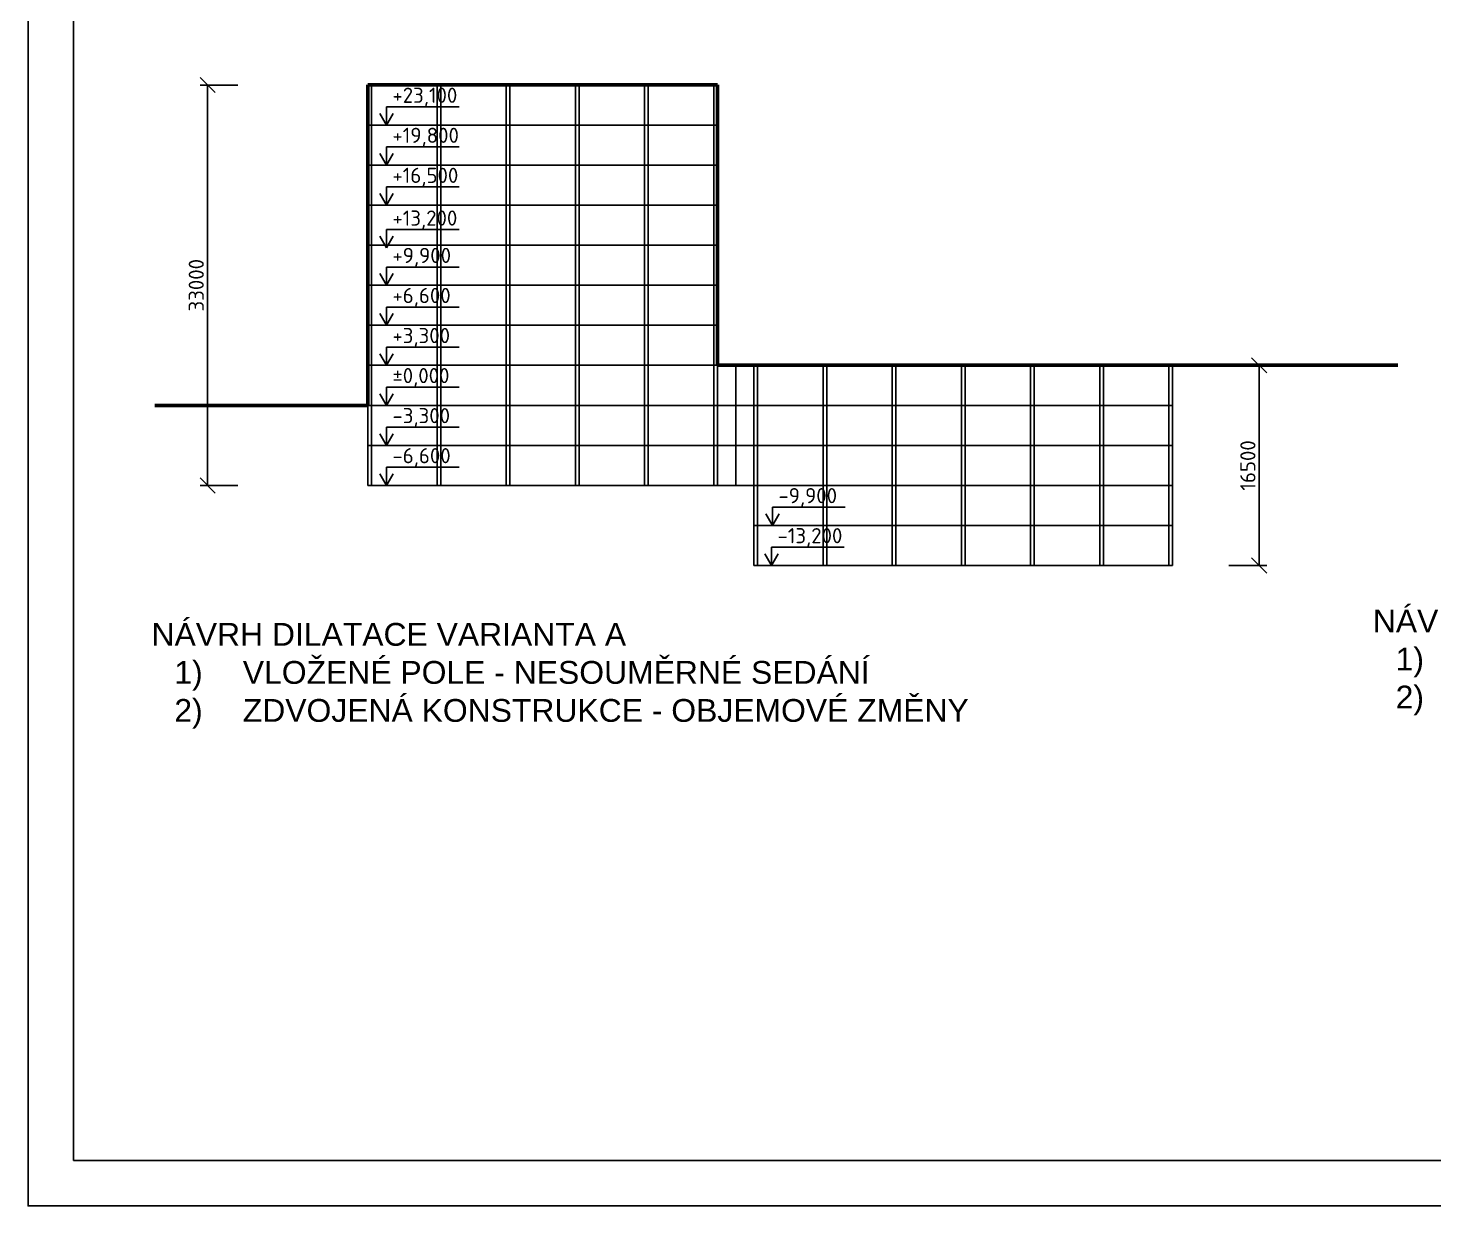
# Model space of a CAD drawing. Header units: millimetres. Extents: x 12904 to 327904, y -199771 to 141779.
# Drawn here: x 12904 to 128734, y -199771 to -102718 of the extents above; entities that cross this region are included whole.
import ezdxf

# ---------------------------------------------------------------- set-up
doc = ezdxf.new("R2010")
doc.units = ezdxf.units.MM
for name, color, linetype in [('koty', 1, 'Continuous'), ('kóta', 1, 'Continuous'), ('text', 3, 'Continuous')]:
    doc.layers.add(name, color=color, linetype=linetype)
doc.layers.add('stěny', color=6, linetype='Continuous', lineweight=60)
doc.styles.add('ISOCPEUR', font='isocpeur.ttf')
doc.styles.get("Standard").update_dxf_attribs({"font": 'arial.ttf'})
doc.dimstyles.new('1-500', dxfattribs={"dimscale": 500, "dimtxt": 2.5, "dimasz": 2.5, "dimexe": 1.25, "dimexo": 0.625, "dimtad": 1, "dimdec": 0, "dimtxsty": 'ISOCPEUR', "dimblk": 'OBLIQUE', "dimcen": 2.5, "dimclrd": 1, "dimclre": 1, "dimclrt": 3, "dimadec": 0, "dimazin": 0, "dimtfac": 1, "dimtdec": 0, "dimtix": 1, "dimtmove": 1, "dimatfit": 3, "dimldrblk": 'OBLIQUE', "dimfxl": 5, "dimfxlon": 1, "dimtfillclr": 3, "dimarcsym": 0})

# ---------------------------------------------------------------- blocks, each defined once
blk = doc.blocks.new('_OBLIQUE')
at = {"color": 0, "linetype": 'ByBlock'}
blk.add_line((-0.5, -0.5), (0.5, 0.5), dxfattribs=at)
blk = doc.blocks.new('*D275')
at = {"layer": 'Defpoints', "color": 0, "transparency": 16777216}
for p in [(40904, -107406), (27694, -140406), (40904, -140406)]:
    blk.add_point(p, dxfattribs=at)
at = {"layer": 'kóta', "color": 1, "lineweight": -2, "transparency": 16777216}
for p, q in [((30194, -107406), (27069, -107406)), ((27694, -107406), (27694, -140406)), ((30194, -140406), (27069, -140406))]:
    blk.add_line(p, q, dxfattribs=at)
at = {"layer": 'kóta', "color": 1, "lineweight": -2, "transparency": 16777216, "xscale": 1250, "yscale": 1250, "zscale": 1250}
for p, rotation in [((27694, -107406), 90), ((27694, -140406), 270)]:
    blk.add_blockref('_OBLIQUE', p, dxfattribs=dict(at, rotation=rotation))
at = {"layer": 'kóta', "color": 3, "transparency": 16777216, "insert": (26757, -123906), "char_height": 1250, "attachment_point": 5, "rotation": 90, "style": 'ISOCPEUR'}
blk.add_mtext('33000', dxfattribs=at)
blk = doc.blocks.new('*D276')
at = {"layer": 'Defpoints', "color": 0, "transparency": 16777216}
for p in [(107204, -130506), (107204, -147006), (114344, -147006)]:
    blk.add_point(p, dxfattribs=at)
at = {"layer": 'kóta', "color": 1, "lineweight": -2, "transparency": 16777216}
for p, q in [((111844, -130506), (114969, -130506)), ((114344, -130506), (114344, -147006)), ((111844, -147006), (114969, -147006))]:
    blk.add_line(p, q, dxfattribs=at)
at = {"layer": 'kóta', "color": 1, "lineweight": -2, "transparency": 16777216, "xscale": 1250, "yscale": 1250, "zscale": 1250}
for p, rotation in [((114344, -130506), 90), ((114344, -147006), 270)]:
    blk.add_blockref('_OBLIQUE', p, dxfattribs=dict(at, rotation=rotation))
at = {"layer": 'kóta', "color": 3, "transparency": 16777216, "insert": (113407, -138756), "char_height": 1250, "attachment_point": 5, "rotation": 90, "style": 'ISOCPEUR'}
blk.add_mtext('16500', dxfattribs=at)

msp = doc.modelspace()

# ---------------------------------------------------------------- linework, layer by layer
for p, q in [((41204.2, -107405.7), (41204.2, -140405.7)), ((46604.2, -107405.7), (46604.2, -140405.7)), ((46904.2, -107405.7), (46904.2, -140405.7)), ((52304.2, -107405.7), (52304.2, -140405.7)), ((52604.2, -107405.7), (52604.2, -140405.7)), ((58004.2, -107405.7), (58004.2, -140405.7)), ((58304.2, -107405.7), (58304.2, -140405.7)), ((63704.2, -107405.7), (63704.2, -140405.7)), ((64004.2, -107405.7), (64004.2, -140405.7)), ((69404.2, -107405.7), (69404.2, -140405.7)), ((69704.2, -107405.7), (69704.2, -140405.7)), ((69704.2, -110705.7), (40904.2, -110705.7)), ((69704.2, -114005.7), (40904.2, -114005.7)), ((69704.2, -117305.7), (40904.2, -117305.7)), ((69704.2, -120605.7), (40904.2, -120605.7)), ((69704.2, -123905.7), (40904.2, -123905.7)), ((69704.2, -127205.7), (40904.2, -127205.7)), ((69704.2, -130505.7), (40904.2, -130505.7)), ((71204.2, -130505.7), (71204.2, -140405.7)), ((72704.2, -130505.7), (72704.2, -147005.7)), ((73004.2, -130505.7), (73004.2, -147005.7)), ((78404.2, -130505.7), (78404.2, -147005.7)), ((78704.2, -130505.7), (78704.2, -147005.7)), ((84104.2, -130505.7), (84104.2, -147005.7)), ((84404.2, -130505.7), (84404.2, -147005.7)), ((89804.2, -130505.7), (89804.2, -147005.7)), ((90104.2, -130505.7), (90104.2, -147005.7)), ((95504.2, -130505.7), (95504.2, -147005.7)), ((95804.2, -130505.7), (95804.2, -147005.7)), ((101204.2, -130505.7), (101204.2, -147005.7)), ((101504.2, -130505.7), (101504.2, -147005.7)), ((106904.2, -130505.7), (106904.2, -147005.7)), ((107204.2, -130505.7), (107204.2, -147005.7)), ((107204.2, -130505.7), (107204.2, -140405.7)), ((40904.2, -133805.7), (40904.2, -140405.7)), ((107204.2, -133805.7), (40904.2, -133805.7)), ((107204.2, -137105.7), (40904.2, -137105.7)), ((40904.2, -140405.7), (107204.2, -140405.7)), ((72704.2, -143705.7), (107204.2, -143705.7)), ((107204.2, -147005.7), (72704.2, -147005.7))]:
    msp.add_line(p, q)
for points in [[(12904.2, 22979.3), (327904.2, 22979.3), (327904.2, -199770.7), (12904.2, -199770.7)], [(16654.2, 19229.3), (324154.2, 19229.3), (324154.2, -196020.7), (16654.2, -196020.7)]]:
    msp.add_lwpolyline(points, close=True)
at = {"layer": 'koty'}
for p, q in [((42424.2, -110705.7), (41871.1, -109747.7)), ((42424.2, -110705.7), (42424.2, -109205.7)), ((42424.2, -109205.7), (48424.2, -109205.7)), ((42424.2, -110705.7), (42977.2, -109747.7)), ((42424.2, -114005.7), (41871.1, -113047.7)), ((42424.2, -114005.7), (42424.2, -112505.7)), ((42424.2, -112505.7), (48424.2, -112505.7)), ((42424.2, -114005.7), (42977.2, -113047.7)), ((42424.2, -117305.7), (42424.2, -115805.7)), ((42424.2, -115805.7), (48424.2, -115805.7)), ((42424.2, -117305.7), (41871.1, -116347.7)), ((42424.2, -117305.7), (42977.2, -116347.7)), ((42424.2, -120825.5), (41871.1, -119867.5)), ((42424.2, -120825.5), (42424.2, -119325.5)), ((42424.2, -119325.5), (48424.2, -119325.5)), ((42424.2, -120825.5), (42977.2, -119867.5)), ((42424.2, -123905.7), (42424.2, -122405.7)), ((42424.2, -122405.7), (48424.2, -122405.7)), ((42424.2, -123905.7), (41871.1, -122947.7)), ((42424.2, -123905.7), (42977.2, -122947.7)), ((42424.2, -127205.7), (41871.1, -126247.7)), ((42424.2, -127205.7), (42424.2, -125705.7)), ((42424.2, -125705.7), (48424.2, -125705.7)), ((42424.2, -127205.7), (42977.2, -126247.7)), ((42424.2, -130505.7), (41871.1, -129547.7)), ((42424.2, -130505.7), (42424.2, -129005.7)), ((42424.2, -129005.7), (48424.2, -129005.7)), ((42424.2, -130505.7), (42977.2, -129547.7)), ((42424.2, -133805.7), (41871.1, -132847.7)), ((42424.2, -133805.7), (42424.2, -132305.7)), ((42424.2, -132305.7), (48424.2, -132305.7)), ((42424.2, -133805.7), (42977.2, -132847.7)), ((42424.2, -137105.7), (41871.1, -136147.7)), ((42424.2, -137105.7), (42424.2, -135605.7)), ((42424.2, -135605.7), (48424.2, -135605.7)), ((42424.2, -137105.7), (42977.2, -136147.7)), ((42424.2, -140405.7), (42424.2, -138905.7)), ((42424.2, -138905.7), (48424.2, -138905.7)), ((42424.2, -140405.7), (41871.1, -139447.7)), ((42424.2, -140405.7), (42977.2, -139447.7)), ((74230, -143698.4), (74230, -142198.4)), ((74230, -142198.4), (80230, -142198.4)), ((74230, -143698.4), (73676.9, -142740.5)), ((74230, -143698.4), (74783.1, -142740.5)), ((74150, -146998.4), (74150, -145498.4)), ((74150, -145498.4), (80150, -145498.4)), ((74150, -146998.4), (73596.9, -146040.5)), ((74150, -146998.4), (74703.1, -146040.5))]:
    msp.add_line(p, q, dxfattribs=at)
at = {"layer": 'stěny'}
for p, q in [((40904.2, -107405.7), (40904.2, -133805.7)), ((40904.2, -107405.7), (69704.2, -107405.7)), ((69704.2, -107405.7), (69704.2, -130505.7)), ((69704.2, -130505.7), (107204.2, -130505.7)), ((107204.2, -130505.7), (125754.2, -130505.7)), ((40904.2, -133805.7), (23334.2, -133805.7))]:
    msp.add_line(p, q, dxfattribs=at)

# ---------------------------------------------------------------- texts
at = {"char_height": 1879.813, "attachment_point": 1}
for s, insert in [('NÁVRH DILATACE VARIANTA B\\P\\pxi-3,l4,t4;1)^IVLOŽENÉ POLE - NESOUMĚRNÉ SEDÁNÍ\\P2)^IJEDNOSTRANNĚ KLUZNÉ ULOŽENÍ - OBJEMOVÉ ZMĚNY', (123704.2, -150633.8)), ('NÁVRH DILATACE VARIANTA A\\P\\pxi-3,l4,t4;1)^IVLOŽENÉ POLE - NESOUMĚRNÉ SEDÁNÍ\\P2)^IZDVOJENÁ KONSTRUKCE - OBJEMOVÉ ZMĚNY', (23074.2, -151735.7))]:
    msp.add_mtext_dynamic_manual_height_columns(s, width=93787.288, gutter_width=47, heights=[77443.5], dxfattribs=dict(at, insert=insert))
at = {"layer": 'text', "char_height": 1250, "attachment_point": 1, "style": 'ISOCPEUR'}
for s, insert in [('+23,100', (42919.6, -107625.5)), ('+19,800', (42919.6, -110925.5)), ('+16,500', (42919.6, -114225.5)), ('+13,200', (42919.6, -117745.3)), ('+9,900', (42919.6, -120825.5)), ('+6,600', (42919.6, -124125.5)), ('+3,300', (42919.6, -127425.5)), ('%%P0,000', (42919.6, -130725.5)), ('-3,300', (42919.6, -134025.5)), ('-6,600', (42919.6, -137325.5)), ('-9,900', (74725.4, -140618.3)), ('-13,200', (74645.4, -143918.3))]:
    msp.add_mtext_dynamic_manual_height_columns(s, width=6003.618, gutter_width=12.5, heights=[0], dxfattribs=dict(at, insert=insert))

# ---------------------------------------------------------------- dimensions: what is measured, and where the dimension line sits
at = {"layer": 'kóta'}
for base, p1, p2, picture, middle in [((27694.2, -140405.7), (40904.2, -107405.7), (40904.2, -140405.7), '*D275', (26756.7, -123905.7)), ((114344.2, -147005.7), (107204.2, -130505.7), (107204.2, -147005.7), '*D276', (113406.7, -138755.7))]:
    dim = msp.add_linear_dim(base=base, p1=p1, p2=p2, angle=90, dimstyle='1-500', dxfattribs=at)
    dim.commit()
    dim.dimension.update_dxf_attribs({"geometry": picture, "text_midpoint": middle})

doc.saveas('drawing.dxf')
